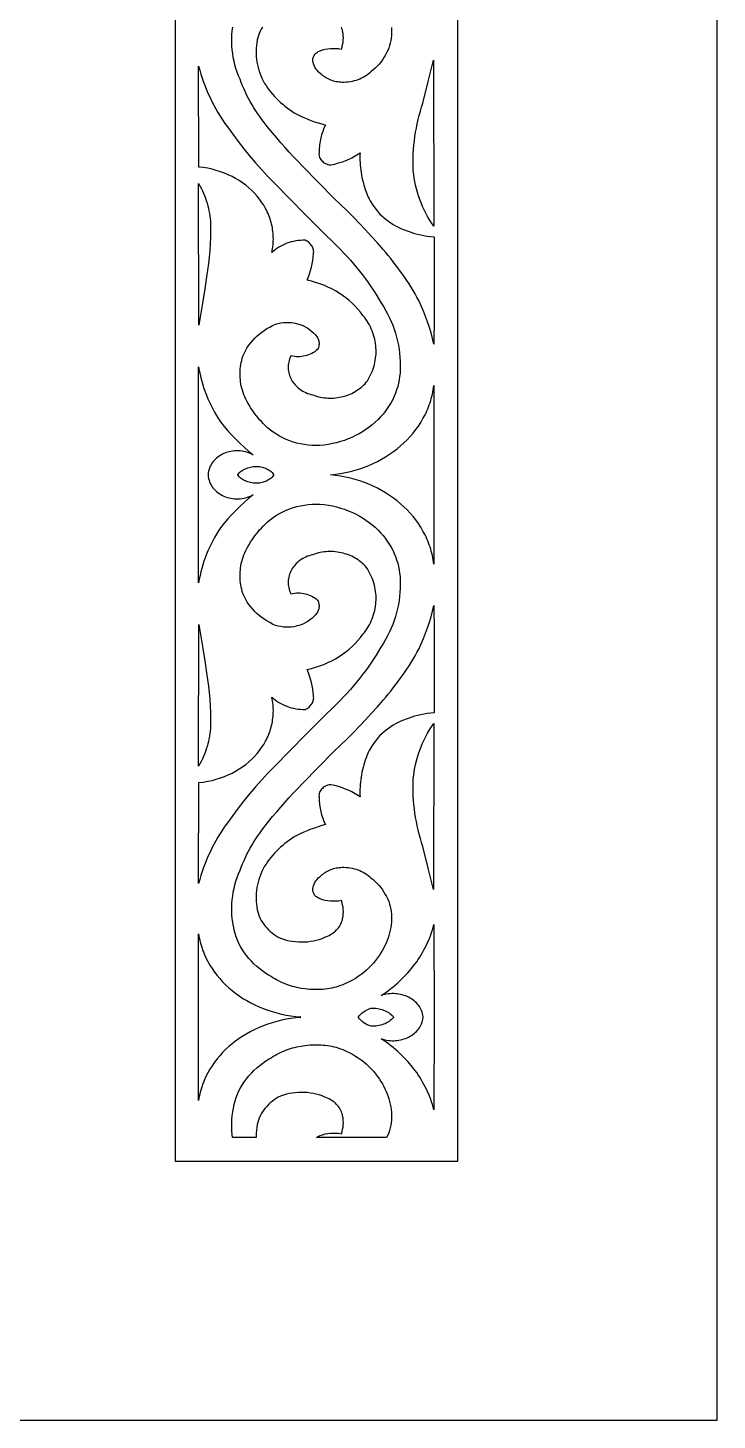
# Model space of a CAD drawing. Extents: x -200 to 200, y -245 to 245.
# Drawn here: x 53.8 to 200, y -245 to 50.5 of the extents above; entities that cross this region are included whole.
import ezdxf

# ---------------------------------------------------------------- set-up
doc = ezdxf.new("R2010")
doc.units = 0
doc.layers.add('LAYER_1', color=18, linetype='CONTINUOUS')
doc.layers.add('LAYER_2', color=174, linetype='CONTINUOUS')

msp = doc.modelspace()

# ---------------------------------------------------------------- linework, layer by layer
at = {"layer": 'LAYER_1'}
for points in [[(-200, -245), (200, -245), (200, 245), (-200, 245)], [(90.23, 41.52), (90.48, 40.67), (90.76, 39.83), (91.05, 38.99), (91.36, 38.16), (91.7, 37.34), (92.05, 36.52), (92.42, 35.71), (92.81, 34.9), (93.23, 34.1), (93.66, 33.31), (94.11, 32.53), (94.58, 31.76), (95.07, 30.99), (95.58, 30.24), (96.1, 29.49), (97.23, 27.92), (98.38, 26.37), (99.58, 24.85), (100.81, 23.34), (102.08, 21.86), (103.38, 20.41), (104.72, 18.97), (106.09, 17.56), (109.38, 14.2), (112.7, 10.85), (116.03, 7.51), (119.39, 4.19), (120.12, 3.46), (120.83, 2.72), (121.52, 1.96), (122.2, 1.2), (122.87, 0.43), (123.52, -0.35), (124.16, -1.14), (124.78, -1.94), (125.39, -2.75), (125.98, -3.56), (126.55, -4.39), (127.11, -5.22), (127.65, -6.06), (128.18, -6.91), (128.69, -7.77), (129.19, -8.63), (129.65, -9.41), (130.07, -10.2), (130.47, -11), (130.84, -11.81), (131.17, -12.62), (131.48, -13.45), (131.75, -14.28), (131.99, -15.12), (132.2, -15.97), (132.38, -16.82), (132.52, -17.68), (132.63, -18.54), (132.72, -19.41), (132.76, -20.28), (132.78, -21.15), (132.76, -22.02), (132.73, -22.75), (132.65, -23.47), (132.55, -24.19), (132.4, -24.91), (132.23, -25.61), (132.01, -26.31), (131.77, -27), (131.49, -27.68), (131.17, -28.34), (130.83, -29), (130.45, -29.64), (130.03, -30.27), (129.59, -30.89), (129.12, -31.49), (128.61, -32.07), (128.08, -32.63), (127.47, -33.21), (126.84, -33.75), (126.18, -34.27), (125.5, -34.76), (124.79, -35.21), (124.05, -35.64), (123.3, -36.04), (122.52, -36.41), (121.73, -36.74), (120.92, -37.04), (120.09, -37.31), (119.24, -37.54), (118.39, -37.74), (117.52, -37.91), (116.64, -38.04), (115.74, -38.13), (114.91, -38.15), (114.08, -38.12), (113.26, -38.06), (112.45, -37.95), (111.65, -37.81), (110.86, -37.62), (110.09, -37.4), (109.33, -37.15), (108.59, -36.85), (107.87, -36.52), (107.17, -36.16), (106.49, -35.76), (105.84, -35.33), (105.22, -34.86), (104.63, -34.36), (104.06, -33.83), (103.68, -33.45), (103.31, -33.06), (102.95, -32.66), (102.6, -32.25), (102.26, -31.84), (101.94, -31.42), (101.63, -30.99), (101.33, -30.55), (101.04, -30.11), (100.77, -29.67), (100.51, -29.21), (100.26, -28.75), (100.03, -28.29), (99.81, -27.82), (99.61, -27.35), (99.42, -26.87), (99.28, -26.42), (99.16, -25.97), (99.06, -25.52), (98.98, -25.07), (98.91, -24.62), (98.86, -24.16), (98.83, -23.71), (98.81, -23.25), (98.81, -22.79), (98.82, -22.34), (98.85, -21.88), (98.9, -21.42), (98.96, -20.97), (99.05, -20.52), (99.14, -20.07), (99.26, -19.62), (99.47, -19.03), (99.73, -18.46), (100.01, -17.9), (100.33, -17.36), (100.68, -16.83), (101.06, -16.32), (101.47, -15.83), (101.91, -15.36), (102.38, -14.91), (102.87, -14.48), (103.39, -14.07), (103.93, -13.69), (104.5, -13.33), (105.09, -12.99), (105.71, -12.68), (106.34, -12.4), (106.88, -12.24), (107.43, -12.13), (107.99, -12.05), (108.54, -12.01), (109.1, -12.01), (109.65, -12.04), (110.19, -12.11), (110.72, -12.21), (111.25, -12.35), (111.76, -12.53), (112.26, -12.74), (112.73, -12.98), (113.19, -13.25), (113.62, -13.56), (114.03, -13.9), (114.41, -14.27), (114.61, -14.44), (114.79, -14.62), (114.95, -14.82), (115.1, -15.02), (115.22, -15.23), (115.32, -15.45), (115.41, -15.67), (115.47, -15.9), (115.51, -16.13), (115.54, -16.37), (115.54, -16.6), (115.52, -16.84), (115.48, -17.07), (115.41, -17.31), (115.33, -17.54), (115.22, -17.76), (114.94, -18), (114.65, -18.22), (114.34, -18.42), (114.02, -18.6), (113.69, -18.76), (113.34, -18.9), (112.99, -19.02), (112.63, -19.12), (112.26, -19.2), (111.88, -19.25), (111.5, -19.29), (111.12, -19.3), (110.74, -19.29), (110.35, -19.25), (109.97, -19.2), (109.59, -19.12), (109.44, -19.44), (109.31, -19.76), (109.21, -20.08), (109.13, -20.41), (109.07, -20.73), (109.02, -21.06), (109.01, -21.39), (109.01, -21.71), (109.03, -22.03), (109.07, -22.35), (109.13, -22.66), (109.21, -22.98), (109.3, -23.28), (109.42, -23.59), (109.55, -23.88), (109.7, -24.17), (109.87, -24.45), (110.05, -24.73), (110.26, -24.99), (110.47, -25.25), (110.71, -25.5), (110.95, -25.74), (111.22, -25.96), (111.5, -26.18), (111.79, -26.38), (112.1, -26.57), (112.42, -26.75), (112.75, -26.91), (113.1, -27.06), (113.46, -27.19), (113.83, -27.31), (114.21, -27.41), (114.6, -27.54), (115, -27.67), (115.4, -27.77), (115.81, -27.86), (116.21, -27.93), (116.62, -27.99), (117.03, -28.03), (117.44, -28.06), (117.84, -28.07), (118.25, -28.07), (118.65, -28.05), (119.06, -28.01), (119.46, -27.97), (119.85, -27.9), (120.25, -27.82), (120.64, -27.73), (121.02, -27.63), (121.4, -27.5), (121.77, -27.37), (122.13, -27.22), (122.49, -27.06), (122.84, -26.88), (123.19, -26.7), (123.52, -26.49), (123.84, -26.28), (124.16, -26.05), (124.46, -25.81), (124.75, -25.56), (125.03, -25.29), (125.3, -25.01), (125.56, -24.72), (125.8, -24.42), (126.05, -24), (126.28, -23.58), (126.5, -23.16), (126.69, -22.73), (126.87, -22.29), (127.03, -21.85), (127.18, -21.41), (127.3, -20.97), (127.4, -20.52), (127.49, -20.07), (127.56, -19.62), (127.61, -19.17), (127.64, -18.72), (127.66, -18.26), (127.65, -17.81), (127.63, -17.36), (127.59, -16.91), (127.54, -16.46), (127.46, -16.01), (127.37, -15.56), (127.26, -15.12), (127.13, -14.68), (126.98, -14.24), (126.82, -13.81), (126.63, -13.38), (126.43, -12.95), (126.22, -12.53), (125.98, -12.12), (125.73, -11.71), (125.46, -11.31), (125.17, -10.91), (124.86, -10.53), (124.34, -9.84), (123.79, -9.18), (123.2, -8.54), (122.58, -7.93), (121.92, -7.35), (121.24, -6.8), (120.53, -6.27), (119.79, -5.78), (119.02, -5.32), (118.23, -4.89), (117.41, -4.49), (116.57, -4.12), (115.71, -3.79), (114.83, -3.5), (113.93, -3.24), (113.02, -3.02), (113.29, -2.35), (113.54, -1.67), (113.75, -0.98), (113.94, -0.29), (114.09, 0.4), (114.21, 1.11), (114.31, 1.81), (114.37, 2.52), (114.4, 2.75), (114.41, 2.97), (114.39, 3.19), (114.36, 3.41), (114.31, 3.62), (114.24, 3.83), (114.15, 4.03), (114.04, 4.23), (113.91, 4.42), (113.77, 4.6), (113.61, 4.77), (113.44, 4.93), (113.25, 5.07), (113.04, 5.21), (112.83, 5.33), (112.59, 5.44), (112.09, 5.43), (111.6, 5.4), (111.1, 5.35), (110.62, 5.28), (110.14, 5.19), (109.66, 5.07), (109.2, 4.94), (108.74, 4.78), (108.29, 4.6), (107.86, 4.4), (107.44, 4.19), (107.03, 3.95), (106.63, 3.7), (106.25, 3.42), (105.89, 3.13), (105.54, 2.82), (105.62, 3.23), (105.69, 3.64), (105.75, 4.05), (105.8, 4.46), (105.83, 4.87), (105.85, 5.27), (105.86, 5.68), (105.85, 6.08), (105.84, 6.48), (105.81, 6.88), (105.77, 7.27), (105.71, 7.67), (105.65, 8.06), (105.57, 8.45), (105.49, 8.83), (105.39, 9.22), (105.28, 9.6), (105.16, 9.97), (105.02, 10.35), (104.88, 10.71), (104.73, 11.08), (104.57, 11.44), (104.39, 11.8), (104.21, 12.15), (103.81, 12.85), (103.37, 13.52), (102.9, 14.17), (102.39, 14.81), (101.84, 15.42), (101.26, 16), (100.64, 16.56), (99.99, 17.09), (99.31, 17.6), (98.6, 18.08), (97.86, 18.52), (97.09, 18.94), (96.29, 19.32), (95.47, 19.67), (94.62, 19.98), (93.75, 20.26), (92.86, 20.5), (91.94, 20.7), (91, 20.85), (90.05, 20.97), (90, 42.37)], [(139.88, 8.44), (139.42, 9.11), (138.99, 9.8), (138.58, 10.49), (138.2, 11.2), (137.83, 11.91), (137.5, 12.63), (137.19, 13.36), (136.9, 14.1), (136.64, 14.84), (136.41, 15.59), (136.2, 16.35), (136.02, 17.11), (135.86, 17.87), (135.73, 18.64), (135.63, 19.42), (135.55, 20.2), (135.52, 21.11), (135.51, 22.01), (135.52, 22.92), (135.55, 23.83), (135.61, 24.74), (135.68, 25.64), (135.78, 26.55), (135.9, 27.45), (136.04, 28.35), (136.2, 29.24), (136.37, 30.14), (136.58, 31.03), (136.8, 31.92), (137.04, 32.8), (137.3, 33.68), (137.58, 34.56), (138.71, 39.11), (139.86, 43.65)], [(90.29, 16.97), (90.55, 16.46), (90.8, 15.95), (91.03, 15.43), (91.24, 14.91), (91.44, 14.38), (91.63, 13.85), (91.79, 13.31), (91.94, 12.77), (92.08, 12.23), (92.2, 11.68), (92.3, 11.13), (92.38, 10.58), (92.45, 10.03), (92.5, 9.47), (92.54, 8.91), (92.54, 7.5), (92.51, 6.09), (92.45, 4.69), (92.36, 3.28), (92.24, 1.87), (92.08, 0.47), (91.89, -0.93), (91.67, -2.33), (91.31, -4.9), (90.92, -7.47), (90.5, -10.04), (90.05, -12.6), (90.01, 17.48)], [(90.14, -22.21), (90.3, -22.98), (90.48, -23.74), (90.68, -24.5), (90.9, -25.25), (91.14, -26), (91.4, -26.74), (91.69, -27.48), (91.99, -28.21), (92.31, -28.93), (92.66, -29.65), (93.02, -30.36), (93.4, -31.07), (93.8, -31.76), (94.23, -32.45), (94.67, -33.13), (95.42, -34.08), (96.21, -35.01), (97.02, -35.91), (97.87, -36.8), (98.75, -37.66), (99.65, -38.5), (100.59, -39.32), (101.56, -40.11), (101.18, -39.92), (100.79, -39.75), (100.4, -39.6), (100.01, -39.48), (99.61, -39.39), (99.21, -39.32), (98.81, -39.27), (98.41, -39.25), (98.02, -39.25), (97.62, -39.27), (97.23, -39.32), (96.85, -39.38), (96.47, -39.47), (96.09, -39.57), (95.73, -39.7), (95.38, -39.84), (95.04, -40), (94.71, -40.18), (94.39, -40.38), (94.09, -40.59), (93.8, -40.83), (93.53, -41.07), (93.28, -41.34), (93.04, -41.61), (92.83, -41.9), (92.64, -42.21), (92.47, -42.53), (92.33, -42.86), (92.21, -43.21), (92.11, -43.56), (92.05, -43.93), (92.01, -44.31), (92.01, -44.36), (92.01, -44.4), (92.05, -44.78), (92.11, -45.15), (92.21, -45.5), (92.33, -45.85), (92.47, -46.18), (92.64, -46.5), (92.83, -46.81), (93.04, -47.1), (93.28, -47.38), (93.53, -47.64), (93.8, -47.89), (94.09, -48.12), (94.39, -48.33), (94.71, -48.53), (95.04, -48.71), (95.38, -48.87), (95.73, -49.02), (96.09, -49.14), (96.47, -49.25), (96.85, -49.33), (97.23, -49.39), (97.62, -49.44), (98.02, -49.46), (98.41, -49.46), (98.81, -49.44), (99.21, -49.39), (99.61, -49.32), (100.01, -49.23), (100.4, -49.11), (100.79, -48.97), (101.18, -48.8), (101.56, -48.6), (100.59, -49.39), (99.65, -50.21), (98.75, -51.05), (97.87, -51.91), (97.02, -52.8), (96.21, -53.7), (95.42, -54.63), (94.67, -55.58), (94.23, -56.26), (93.8, -56.95), (93.4, -57.64), (93.02, -58.35), (92.66, -59.06), (92.31, -59.78), (91.99, -60.5), (91.69, -61.23), (91.4, -61.97), (91.14, -62.71), (90.9, -63.46), (90.68, -64.21), (90.48, -64.97), (90.3, -65.74), (90.14, -66.5), (90, -67.27), (90, -44.4), (90, -44.4), (90, -44.36), (90, -44.31), (90, -44.31), (90, -21.44)], [(139.91, -44.36), (139.91, -63.29), (139.84, -62.83), (139.77, -62.37), (139.69, -61.91), (139.59, -61.45), (139.48, -61), (139.36, -60.55), (139.23, -60.1), (139.09, -59.66), (138.94, -59.22), (138.78, -58.79), (138.61, -58.36), (138.43, -57.93), (138.24, -57.51), (138.03, -57.1), (137.6, -56.28), (137.13, -55.48), (136.62, -54.7), (136.07, -53.94), (135.49, -53.2), (134.88, -52.49), (134.23, -51.79), (133.54, -51.13), (132.83, -50.49), (132.09, -49.87), (131.31, -49.28), (130.51, -48.72), (129.68, -48.19), (128.83, -47.69), (127.95, -47.21), (127.04, -46.77), (126.11, -46.37), (125.16, -45.99), (124.19, -45.65), (123.2, -45.34), (122.19, -45.07), (121.16, -44.83), (120.11, -44.64), (119.05, -44.48), (117.97, -44.36), (119.05, -44.23), (120.11, -44.07), (121.16, -43.88), (122.19, -43.64), (123.2, -43.37), (124.19, -43.06), (125.16, -42.72), (126.11, -42.35), (127.04, -41.94), (127.95, -41.5), (128.83, -41.02), (129.68, -40.52), (130.51, -39.99), (131.31, -39.43), (132.09, -38.84), (132.83, -38.23), (133.54, -37.58), (134.23, -36.92), (134.88, -36.23), (135.49, -35.51), (136.07, -34.77), (136.62, -34.01), (137.13, -33.23), (137.6, -32.43), (138.03, -31.62), (138.24, -31.2), (138.43, -30.78), (138.61, -30.35), (138.78, -29.92), (138.94, -29.49), (139.09, -29.05), (139.23, -28.61), (139.36, -28.16), (139.48, -27.72), (139.59, -27.26), (139.69, -26.81), (139.77, -26.35), (139.84, -25.88), (139.91, -25.42)], [(102.65, -42.58), (102.92, -42.6), (103.19, -42.64), (103.46, -42.7), (103.73, -42.77), (103.98, -42.85), (104.24, -42.95), (104.48, -43.06), (104.72, -43.19), (104.95, -43.34), (105.16, -43.5), (105.37, -43.68), (105.57, -43.87), (105.75, -44.08), (105.92, -44.31), (105.91, -44.32), (105.92, -44.34), (105.91, -44.36), (105.92, -44.37), (105.91, -44.39), (105.92, -44.41), (105.75, -44.63), (105.57, -44.84), (105.37, -45.03), (105.16, -45.21), (104.95, -45.37), (104.72, -45.52), (104.48, -45.65), (104.24, -45.76), (103.98, -45.86), (103.73, -45.94), (103.46, -46.01), (103.19, -46.07), (102.92, -46.11), (102.65, -46.14), (102.37, -46.15), (102.09, -46.15), (101.82, -46.13), (101.54, -46.1), (101.27, -46.06), (101, -46.01), (100.73, -45.94), (100.47, -45.86), (100.21, -45.77), (99.96, -45.66), (99.71, -45.55), (99.48, -45.42), (99.25, -45.28), (99.03, -45.12), (98.83, -44.96), (98.63, -44.79), (98.45, -44.6), (98.28, -44.41), (98.29, -44.39), (98.28, -44.37), (98.29, -44.36), (98.28, -44.34), (98.29, -44.32), (98.28, -44.31), (98.45, -44.11), (98.63, -43.92), (98.83, -43.75), (99.03, -43.59), (99.25, -43.44), (99.48, -43.3), (99.71, -43.17), (99.96, -43.05), (100.21, -42.94), (100.47, -42.85), (100.73, -42.77), (101, -42.7), (101.27, -42.65), (101.54, -42.61), (101.82, -42.58), (102.09, -42.56), (102.37, -42.56)], [(115.74, -50.58), (116.64, -50.67), (117.52, -50.8), (118.39, -50.97), (119.24, -51.17), (120.09, -51.4), (120.92, -51.67), (121.73, -51.97), (122.52, -52.31), (123.3, -52.67), (124.05, -53.07), (124.79, -53.5), (125.5, -53.95), (126.18, -54.44), (126.84, -54.96), (127.47, -55.5), (128.08, -56.08), (128.61, -56.64), (129.12, -57.22), (129.59, -57.82), (130.03, -58.44), (130.45, -59.07), (130.83, -59.71), (131.17, -60.37), (131.49, -61.04), (131.77, -61.71), (132.01, -62.4), (132.23, -63.1), (132.4, -63.81), (132.55, -64.52), (132.65, -65.24), (132.73, -65.96), (132.76, -66.69), (132.78, -67.56), (132.76, -68.43), (132.72, -69.3), (132.63, -70.17), (132.52, -71.03), (132.38, -71.89), (132.2, -72.74), (131.99, -73.59), (131.75, -74.43), (131.48, -75.26), (131.17, -76.09), (130.84, -76.91), (130.47, -77.71), (130.07, -78.51), (129.65, -79.3), (129.19, -80.08), (128.69, -80.94), (128.18, -81.8), (127.65, -82.65), (127.11, -83.49), (126.55, -84.32), (125.98, -85.15), (125.39, -85.96), (124.78, -86.77), (124.16, -87.57), (123.52, -88.36), (122.87, -89.14), (122.2, -89.91), (121.52, -90.68), (120.83, -91.43), (120.12, -92.17), (119.39, -92.91), (116.03, -96.22), (112.7, -99.56), (109.38, -102.91), (106.09, -106.27), (104.72, -107.68), (103.38, -109.12), (102.08, -110.58), (100.81, -112.06), (99.58, -113.56), (98.38, -115.08), (97.23, -116.63), (96.1, -118.2), (95.58, -118.95), (95.07, -119.7), (94.58, -120.47), (94.11, -121.24), (93.66, -122.03), (93.23, -122.82), (92.81, -123.61), (92.42, -124.42), (92.05, -125.23), (91.7, -126.05), (91.36, -126.87), (91.05, -127.7), (90.76, -128.54), (90.48, -129.38), (90.23, -130.23), (90, -131.08), (90.05, -109.68), (91, -109.57), (91.94, -109.41), (92.86, -109.21), (93.75, -108.97), (94.62, -108.69), (95.47, -108.38), (96.29, -108.03), (97.09, -107.65), (97.86, -107.24), (98.6, -106.79), (99.31, -106.31), (99.99, -105.81), (100.64, -105.27), (101.26, -104.71), (101.84, -104.13), (102.39, -103.52), (102.9, -102.88), (103.37, -102.23), (103.81, -101.56), (104.21, -100.86), (104.39, -100.51), (104.57, -100.15), (104.73, -99.79), (104.88, -99.43), (105.02, -99.06), (105.16, -98.68), (105.28, -98.31), (105.39, -97.93), (105.49, -97.55), (105.57, -97.16), (105.65, -96.77), (105.71, -96.38), (105.77, -95.99), (105.81, -95.59), (105.84, -95.19), (105.85, -94.79), (105.86, -94.39), (105.85, -93.98), (105.83, -93.58), (105.8, -93.17), (105.75, -92.76), (105.69, -92.35), (105.62, -91.94), (105.54, -91.53), (105.89, -91.84), (106.25, -92.13), (106.63, -92.41), (107.03, -92.66), (107.44, -92.9), (107.86, -93.12), (108.29, -93.31), (108.74, -93.49), (109.2, -93.65), (109.66, -93.78), (110.14, -93.9), (110.62, -93.99), (111.1, -94.07), (111.6, -94.12), (112.09, -94.14), (112.59, -94.15), (112.83, -94.04), (113.04, -93.92), (113.25, -93.78), (113.44, -93.64), (113.61, -93.48), (113.77, -93.31), (113.91, -93.13), (114.04, -92.94), (114.15, -92.75), (114.24, -92.54), (114.31, -92.33), (114.36, -92.12), (114.39, -91.9), (114.41, -91.68), (114.4, -91.46), (114.37, -91.23), (114.31, -90.52), (114.21, -89.82), (114.09, -89.12), (113.94, -88.42), (113.75, -87.73), (113.54, -87.04), (113.29, -86.36), (113.02, -85.69), (113.93, -85.47), (114.83, -85.21), (115.71, -84.92), (116.57, -84.59), (117.41, -84.22), (118.23, -83.82), (119.02, -83.39), (119.79, -82.93), (120.53, -82.44), (121.24, -81.91), (121.92, -81.36), (122.58, -80.78), (123.2, -80.17), (123.79, -79.53), (124.34, -78.87), (124.86, -78.18), (125.17, -77.8), (125.46, -77.4), (125.73, -77), (125.98, -76.59), (126.22, -76.18), (126.43, -75.76), (126.63, -75.33), (126.82, -74.9), (126.98, -74.47), (127.13, -74.03), (127.26, -73.59), (127.37, -73.15), (127.46, -72.7), (127.54, -72.25), (127.59, -71.8), (127.63, -71.35), (127.65, -70.9), (127.66, -70.45), (127.64, -70), (127.61, -69.54), (127.56, -69.09), (127.49, -68.64), (127.4, -68.19), (127.3, -67.74), (127.18, -67.3), (127.03, -66.86), (126.87, -66.42), (126.69, -65.99), (126.5, -65.55), (126.28, -65.13), (126.05, -64.71), (125.8, -64.29), (125.56, -63.99), (125.3, -63.7), (125.03, -63.42), (124.75, -63.15), (124.46, -62.9), (124.16, -62.66), (123.84, -62.43), (123.52, -62.22), (123.19, -62.02), (122.84, -61.83), (122.49, -61.65), (122.13, -61.49), (121.77, -61.34), (121.4, -61.21), (121.02, -61.09), (120.64, -60.98), (120.25, -60.89), (119.85, -60.81), (119.46, -60.75), (119.06, -60.7), (118.65, -60.66), (118.25, -60.64), (117.84, -60.64), (117.44, -60.65), (117.03, -60.68), (116.62, -60.72), (116.21, -60.78), (115.81, -60.85), (115.4, -60.94), (115, -61.05), (114.6, -61.17), (114.21, -61.31), (113.83, -61.41), (113.46, -61.52), (113.1, -61.65), (112.75, -61.8), (112.42, -61.96), (112.1, -62.14), (111.79, -62.33), (111.5, -62.53), (111.22, -62.75), (110.95, -62.97), (110.71, -63.21), (110.47, -63.46), (110.26, -63.72), (110.05, -63.98), (109.87, -64.26), (109.7, -64.54), (109.55, -64.83), (109.42, -65.13), (109.3, -65.43), (109.21, -65.74), (109.13, -66.05), (109.07, -66.36), (109.03, -66.68), (109.01, -67), (109.01, -67.33), (109.02, -67.65), (109.07, -67.98), (109.13, -68.3), (109.21, -68.63), (109.31, -68.95), (109.44, -69.27), (109.59, -69.59), (109.97, -69.51), (110.35, -69.46), (110.74, -69.42), (111.12, -69.41), (111.5, -69.42), (111.88, -69.46), (112.26, -69.51), (112.63, -69.59), (112.99, -69.69), (113.34, -69.81), (113.69, -69.95), (114.02, -70.11), (114.34, -70.29), (114.65, -70.49), (114.94, -70.71), (115.22, -70.95), (115.33, -71.17), (115.41, -71.4), (115.48, -71.64), (115.52, -71.87), (115.54, -72.11), (115.54, -72.34), (115.51, -72.58), (115.47, -72.81), (115.41, -73.04), (115.32, -73.26), (115.22, -73.48), (115.1, -73.69), (114.95, -73.89), (114.79, -74.09), (114.61, -74.27), (114.41, -74.45), (114.03, -74.82), (113.62, -75.15), (113.19, -75.46), (112.73, -75.73), (112.26, -75.98), (111.76, -76.18), (111.25, -76.36), (110.72, -76.5), (110.19, -76.6), (109.65, -76.67), (109.1, -76.71), (108.54, -76.7), (107.99, -76.66), (107.43, -76.58), (106.88, -76.47), (106.34, -76.31), (105.71, -76.03), (105.09, -75.72), (104.5, -75.38), (103.93, -75.02), (103.39, -74.64), (102.87, -74.23), (102.38, -73.8), (101.91, -73.35), (101.47, -72.88), (101.06, -72.39), (100.68, -71.88), (100.33, -71.35), (100.01, -70.81), (99.73, -70.25), (99.47, -69.68), (99.26, -69.09), (99.14, -68.65), (99.05, -68.19), (98.96, -67.74), (98.9, -67.29), (98.85, -66.83), (98.82, -66.37), (98.81, -65.92), (98.81, -65.46), (98.83, -65.01), (98.86, -64.55), (98.91, -64.09), (98.98, -63.64), (99.06, -63.19), (99.16, -62.74), (99.28, -62.29), (99.42, -61.85), (99.61, -61.37), (99.81, -60.89), (100.03, -60.42), (100.26, -59.96), (100.51, -59.5), (100.77, -59.05), (101.04, -58.6), (101.33, -58.16), (101.63, -57.72), (101.94, -57.29), (102.26, -56.87), (102.6, -56.46), (102.95, -56.05), (103.31, -55.65), (103.68, -55.26), (104.06, -54.88), (104.63, -54.35), (105.22, -53.85), (105.84, -53.38), (106.49, -52.95), (107.17, -52.55), (107.87, -52.19), (108.59, -51.86), (109.33, -51.57), (110.09, -51.31), (110.86, -51.09), (111.65, -50.91), (112.45, -50.76), (113.26, -50.66), (114.08, -50.59), (114.91, -50.57)], [(139.97, -77.81), (140, -83.51), (139.99, -89.2), (139.96, -94.89), (139.23, -94.95), (138.52, -95.03), (137.81, -95.14), (137.13, -95.27), (136.46, -95.42), (135.82, -95.6), (135.21, -95.79), (134.64, -96.01), (134.04, -96.21), (133.45, -96.43), (132.88, -96.67), (132.32, -96.94), (131.78, -97.22), (131.26, -97.52), (130.75, -97.84), (130.26, -98.18), (129.78, -98.54), (129.33, -98.91), (128.9, -99.31), (128.48, -99.71), (128.09, -100.14), (127.72, -100.57), (127.37, -101.02), (127.04, -101.49), (126.81, -101.83), (126.59, -102.18), (126.38, -102.54), (126.18, -102.9), (126, -103.27), (125.83, -103.65), (125.67, -104.03), (125.53, -104.41), (125.35, -104.92), (125.19, -105.42), (125.03, -105.94), (124.89, -106.45), (124.77, -106.96), (124.65, -107.48), (124.55, -108), (124.47, -108.52), (124.39, -109.05), (124.33, -109.57), (124.28, -110.09), (124.25, -110.62), (124.23, -111.15), (124.22, -111.67), (124.22, -112.2), (124.24, -112.73), (123.9, -112.49), (123.55, -112.27), (123.2, -112.05), (122.84, -111.84), (122.47, -111.64), (122.09, -111.45), (121.71, -111.27), (121.32, -111.11), (120.53, -110.8), (119.71, -110.54), (118.88, -110.32), (118.03, -110.14), (117.73, -110.18), (117.44, -110.24), (117.17, -110.33), (116.91, -110.45), (116.67, -110.58), (116.45, -110.73), (116.25, -110.9), (116.07, -111.09), (115.92, -111.29), (115.78, -111.51), (115.68, -111.74), (115.6, -111.97), (115.55, -112.22), (115.53, -112.47), (115.55, -112.72), (115.59, -112.98), (115.6, -113.34), (115.61, -113.71), (115.63, -114.07), (115.66, -114.42), (115.71, -114.78), (115.76, -115.14), (115.83, -115.5), (115.91, -115.85), (115.99, -116.2), (116.09, -116.55), (116.32, -117.24), (116.59, -117.93), (116.9, -118.6), (116.11, -118.82), (115.33, -119.06), (114.56, -119.32), (113.79, -119.59), (113.03, -119.89), (112.29, -120.2), (111.55, -120.53), (110.83, -120.88), (110.3, -121.2), (109.78, -121.54), (109.28, -121.89), (108.79, -122.25), (108.31, -122.62), (107.85, -123.01), (107.4, -123.41), (106.96, -123.82), (106.54, -124.23), (106.13, -124.66), (105.73, -125.1), (105.35, -125.55), (104.99, -126.01), (104.64, -126.48), (104.3, -126.96), (103.98, -127.44), (103.69, -127.98), (103.43, -128.53), (103.18, -129.09), (102.97, -129.65), (102.78, -130.22), (102.62, -130.79), (102.48, -131.37), (102.37, -131.95), (102.28, -132.53), (102.22, -133.12), (102.19, -133.71), (102.18, -134.3), (102.2, -134.89), (102.25, -135.48), (102.32, -136.07), (102.42, -136.66), (102.54, -137.13), (102.68, -137.6), (102.86, -138.05), (103.06, -138.5), (103.29, -138.93), (103.54, -139.36), (103.82, -139.76), (104.13, -140.16), (104.46, -140.54), (104.81, -140.9), (105.19, -141.25), (105.59, -141.58), (106.01, -141.9), (106.45, -142.19), (106.91, -142.47), (107.39, -142.72), (108, -142.93), (108.62, -143.1), (109.24, -143.25), (109.88, -143.36), (110.52, -143.44), (111.16, -143.49), (111.8, -143.51), (112.44, -143.49), (113.08, -143.45), (113.71, -143.37), (114.35, -143.26), (114.97, -143.12), (115.59, -142.95), (116.19, -142.75), (116.79, -142.52), (117.37, -142.26), (117.68, -142.11), (117.98, -141.95), (118.27, -141.78), (118.54, -141.59), (118.8, -141.39), (119.04, -141.18), (119.27, -140.96), (119.48, -140.72), (119.68, -140.48), (119.86, -140.22), (120.02, -139.96), (120.17, -139.69), (120.29, -139.41), (120.4, -139.12), (120.49, -138.82), (120.55, -138.52), (120.64, -138.05), (120.69, -137.57), (120.71, -137.09), (120.69, -136.61), (120.64, -136.14), (120.55, -135.66), (120.43, -135.2), (120.28, -134.73), (119.71, -134.82), (119.13, -134.87), (118.56, -134.88), (117.99, -134.85), (117.42, -134.78), (116.86, -134.67), (116.31, -134.53), (115.77, -134.34), (115.57, -134.27), (115.38, -134.17), (115.21, -134.07), (115.04, -133.95), (114.89, -133.82), (114.76, -133.68), (114.63, -133.54), (114.53, -133.38), (114.44, -133.22), (114.36, -133.05), (114.3, -132.88), (114.26, -132.7), (114.24, -132.52), (114.23, -132.33), (114.25, -132.14), (114.28, -131.96), (114.38, -131.58), (114.51, -131.22), (114.68, -130.88), (114.89, -130.54), (115.12, -130.22), (115.39, -129.92), (115.69, -129.65), (116.01, -129.39), (116.24, -129.19), (116.47, -129.01), (116.71, -128.84), (116.95, -128.67), (117.21, -128.52), (117.48, -128.38), (117.75, -128.25), (118.03, -128.14), (118.32, -128.03), (118.61, -127.94), (118.9, -127.86), (119.21, -127.79), (119.51, -127.74), (119.82, -127.7), (120.14, -127.67), (120.45, -127.66), (120.88, -127.66), (121.31, -127.67), (121.74, -127.71), (122.16, -127.77), (122.58, -127.85), (122.99, -127.95), (123.39, -128.06), (123.79, -128.2), (124.17, -128.35), (124.55, -128.52), (124.91, -128.71), (125.27, -128.91), (125.61, -129.13), (125.94, -129.37), (126.25, -129.63), (126.55, -129.9), (127.02, -130.28), (127.47, -130.68), (127.89, -131.09), (128.28, -131.53), (128.65, -131.97), (129, -132.43), (129.32, -132.91), (129.61, -133.4), (129.87, -133.89), (130.11, -134.4), (130.32, -134.92), (130.5, -135.45), (130.65, -135.98), (130.77, -136.53), (130.86, -137.07), (130.92, -137.63), (130.93, -138.2), (130.92, -138.77), (130.89, -139.33), (130.83, -139.9), (130.75, -140.46), (130.64, -141.01), (130.52, -141.57), (130.37, -142.12), (130.19, -142.66), (129.99, -143.2), (129.78, -143.73), (129.53, -144.26), (129.27, -144.77), (128.98, -145.28), (128.67, -145.79), (128.34, -146.28), (127.95, -146.86), (127.53, -147.43), (127.09, -147.97), (126.61, -148.5), (126.11, -149.01), (125.59, -149.49), (125.04, -149.96), (124.47, -150.4), (123.87, -150.83), (123.26, -151.23), (122.62, -151.6), (121.97, -151.95), (121.29, -152.28), (120.6, -152.58), (119.89, -152.85), (119.16, -153.1), (118.7, -153.2), (118.24, -153.3), (117.77, -153.38), (117.31, -153.45), (116.84, -153.51), (116.37, -153.56), (115.9, -153.59), (115.44, -153.61), (114.97, -153.62), (114.5, -153.62), (113.57, -153.57), (112.64, -153.48), (111.73, -153.35), (110.82, -153.16), (110.37, -153.05), (109.93, -152.93), (109.49, -152.8), (109.05, -152.66), (108.62, -152.5), (108.2, -152.34), (107.78, -152.16), (107.36, -151.97), (106.95, -151.77), (106.55, -151.56), (106.15, -151.34), (105.76, -151.11), (105.38, -150.86), (105, -150.61), (104.29, -150.17), (103.61, -149.71), (102.96, -149.22), (102.34, -148.7), (101.75, -148.16), (101.19, -147.6), (100.66, -147.02), (100.17, -146.41), (99.71, -145.79), (99.29, -145.14), (98.91, -144.48), (98.56, -143.81), (98.25, -143.11), (97.97, -142.41), (97.74, -141.69), (97.55, -140.95), (97.38, -140.16), (97.25, -139.36), (97.15, -138.56), (97.08, -137.76), (97.05, -136.95), (97.04, -136.15), (97.07, -135.35), (97.14, -134.55), (97.23, -133.75), (97.36, -132.96), (97.52, -132.17), (97.71, -131.38), (97.93, -130.6), (98.19, -129.83), (98.47, -129.06), (98.79, -128.3), (99.06, -127.61), (99.33, -126.92), (99.63, -126.24), (99.94, -125.56), (100.26, -124.89), (100.61, -124.23), (100.96, -123.57), (101.33, -122.92), (101.72, -122.27), (102.12, -121.63), (102.54, -121), (102.97, -120.38), (103.42, -119.76), (103.88, -119.15), (104.36, -118.55), (104.85, -117.96), (105.71, -116.91), (106.57, -115.88), (107.45, -114.86), (108.34, -113.84), (109.24, -112.83), (110.16, -111.83), (111.09, -110.84), (112.03, -109.85), (118.75, -102.99), (120.13, -101.7), (121.49, -100.39), (122.83, -99.06), (124.14, -97.71), (125.43, -96.35), (126.69, -94.97), (127.93, -93.57), (129.14, -92.15), (129.69, -91.52), (130.23, -90.88), (130.76, -90.24), (131.28, -89.59), (131.79, -88.93), (132.29, -88.27), (132.78, -87.61), (133.26, -86.93), (133.73, -86.26), (134.19, -85.57), (134.64, -84.88), (135.08, -84.19), (135.5, -83.49), (135.92, -82.79), (136.32, -82.08), (136.72, -81.36), (137.23, -80.24), (137.71, -79.1), (138.15, -77.96), (138.57, -76.81), (138.95, -75.65), (139.3, -74.48), (139.62, -73.3), (139.91, -72.12)], [(90.5, -78.67), (90.92, -81.24), (91.31, -83.81), (91.67, -86.38), (91.89, -87.78), (92.08, -89.18), (92.24, -90.58), (92.36, -91.99), (92.45, -93.4), (92.51, -94.81), (92.54, -96.22), (92.54, -97.63), (92.5, -98.18), (92.45, -98.74), (92.38, -99.29), (92.3, -99.84), (92.2, -100.39), (92.08, -100.94), (91.94, -101.48), (91.79, -102.02), (91.63, -102.56), (91.44, -103.09), (91.24, -103.62), (91.03, -104.14), (90.8, -104.66), (90.55, -105.18), (90.29, -105.68), (90.01, -106.19), (90.05, -76.11)], [(139.86, -132.37), (138.71, -127.82), (137.58, -123.27), (137.3, -122.39), (137.04, -121.51), (136.8, -120.63), (136.58, -119.74), (136.37, -118.85), (136.2, -117.96), (136.04, -117.06), (135.9, -116.16), (135.78, -115.26), (135.68, -114.35), (135.61, -113.45), (135.55, -112.54), (135.52, -111.63), (135.51, -110.73), (135.52, -109.82), (135.55, -108.91), (135.63, -108.13), (135.73, -107.35), (135.86, -106.58), (136.02, -105.82), (136.2, -105.06), (136.41, -104.3), (136.64, -103.55), (136.9, -102.81), (137.19, -102.07), (137.5, -101.34), (137.83, -100.62), (138.2, -99.91), (138.58, -99.21), (138.99, -98.51), (139.42, -97.83), (139.88, -97.15)], [(90.07, -142.22), (90.15, -142.66), (90.24, -143.1), (90.34, -143.53), (90.46, -143.95), (90.58, -144.38), (90.72, -144.8), (90.86, -145.22), (91.02, -145.63), (91.18, -146.04), (91.54, -146.84), (91.94, -147.63), (92.38, -148.4), (92.85, -149.15), (93.36, -149.89), (93.91, -150.6), (94.49, -151.29), (95.1, -151.96), (95.74, -152.6), (96.42, -153.23), (97.12, -153.83), (97.86, -154.4), (98.62, -154.95), (99.41, -155.47), (100.23, -155.96), (101.07, -156.42), (101.93, -156.86), (102.82, -157.26), (103.73, -157.64), (104.66, -157.98), (105.61, -158.29), (106.58, -158.56), (107.57, -158.81), (108.57, -159.01), (109.59, -159.18), (110.63, -159.32), (111.68, -159.42), (111.66, -159.42), (111.68, -159.42), (111.35, -159.46), (111.37, -159.46), (111.35, -159.46), (111.37, -159.47), (111.35, -159.47), (111.37, -159.47), (111.35, -159.48), (111.68, -159.51), (111.66, -159.52), (111.68, -159.52), (110.63, -159.62), (109.59, -159.75), (108.57, -159.92), (107.57, -160.13), (106.58, -160.37), (105.61, -160.65), (104.66, -160.96), (103.73, -161.3), (102.82, -161.67), (101.93, -162.08), (101.07, -162.51), (100.23, -162.98), (99.41, -163.47), (98.62, -163.99), (97.86, -164.54), (97.12, -165.11), (96.42, -165.71), (95.74, -166.33), (95.1, -166.98), (94.49, -167.65), (93.91, -168.34), (93.36, -169.05), (92.85, -169.78), (92.38, -170.53), (91.94, -171.3), (91.54, -172.09), (91.18, -172.9), (91.02, -173.31), (90.86, -173.72), (90.72, -174.14), (90.58, -174.56), (90.46, -174.98), (90.34, -175.41), (90.24, -175.84), (90.15, -176.27), (90.07, -176.71), (90, -177.15), (90, -159.52), (90, -159.47), (90, -159.42), (90, -141.78)], [(139.97, -159.42), (139.97, -159.42), (139.97, -159.42), (139.97, -159.47), (139.97, -159.51), (139.97, -159.52), (139.97, -159.52), (139.9, -179.12), (139.75, -178.57), (139.59, -178.01), (139.42, -177.46), (139.23, -176.92), (139.03, -176.37), (138.81, -175.84), (138.58, -175.3), (138.34, -174.78), (138.08, -174.25), (137.81, -173.74), (137.52, -173.23), (137.23, -172.72), (136.92, -172.22), (136.59, -171.73), (136.26, -171.24), (135.91, -170.76), (135.55, -170.28), (135.18, -169.81), (134.79, -169.35), (134.39, -168.9), (133.98, -168.45), (133.56, -168.01), (133.13, -167.58), (132.69, -167.15), (132.23, -166.73), (131.76, -166.33), (131.29, -165.93), (130.8, -165.53), (130.3, -165.15), (129.79, -164.78), (129.26, -164.41), (128.73, -164.05), (129.11, -164.17), (129.49, -164.27), (129.87, -164.35), (130.25, -164.41), (130.64, -164.45), (131.01, -164.47), (131.39, -164.47), (131.77, -164.45), (132.14, -164.42), (132.5, -164.36), (132.86, -164.29), (133.21, -164.2), (133.56, -164.1), (133.9, -163.98), (134.22, -163.84), (134.54, -163.69), (134.85, -163.53), (135.15, -163.35), (135.43, -163.15), (135.7, -162.95), (135.96, -162.73), (136.21, -162.49), (136.43, -162.25), (136.64, -161.99), (136.84, -161.73), (137.02, -161.45), (137.17, -161.16), (137.31, -160.86), (137.43, -160.55), (137.52, -160.24), (137.6, -159.91), (137.65, -159.58), (137.64, -159.52), (137.64, -159.52), (137.64, -159.51), (137.65, -159.47), (137.64, -159.42), (137.64, -159.42), (137.64, -159.42), (137.65, -159.36), (137.6, -159.02), (137.52, -158.7), (137.43, -158.38), (137.31, -158.07), (137.17, -157.78), (137.02, -157.49), (136.84, -157.21), (136.64, -156.94), (136.43, -156.69), (136.21, -156.44), (135.96, -156.21), (135.7, -155.99), (135.43, -155.78), (135.15, -155.59), (134.85, -155.41), (134.54, -155.24), (134.22, -155.09), (133.9, -154.96), (133.56, -154.84), (133.21, -154.73), (132.86, -154.65), (132.5, -154.57), (132.14, -154.52), (131.77, -154.48), (131.39, -154.47), (131.01, -154.47), (130.64, -154.49), (130.25, -154.53), (129.87, -154.58), (129.49, -154.66), (129.11, -154.76), (128.73, -154.88), (129.26, -154.53), (129.79, -154.16), (130.3, -153.79), (130.8, -153.4), (131.29, -153.01), (131.76, -152.61), (132.23, -152.2), (132.69, -151.78), (133.13, -151.36), (133.56, -150.93), (133.98, -150.49), (134.39, -150.04), (134.79, -149.59), (135.18, -149.12), (135.55, -148.66), (135.91, -148.18), (136.26, -147.7), (136.59, -147.21), (136.92, -146.72), (137.23, -146.22), (137.52, -145.71), (137.81, -145.2), (138.08, -144.68), (138.34, -144.16), (138.58, -143.63), (138.81, -143.1), (139.03, -142.56), (139.23, -142.02), (139.42, -141.47), (139.59, -140.92), (139.75, -140.37), (139.9, -139.81)], [(127.26, -157.56), (127.6, -157.58), (127.95, -157.62), (128.28, -157.68), (128.61, -157.76), (128.94, -157.85), (129.25, -157.96), (129.56, -158.09), (129.86, -158.23), (130.14, -158.39), (130.41, -158.57), (130.67, -158.76), (130.92, -158.96), (131.15, -159.18), (131.37, -159.42), (131.37, -159.42), (131.37, -159.42), (131.34, -159.47), (131.37, -159.51), (131.37, -159.52), (131.37, -159.52), (131.15, -159.75), (130.92, -159.97), (130.67, -160.18), (130.41, -160.37), (130.14, -160.54), (129.86, -160.7), (129.56, -160.85), (129.25, -160.98), (128.94, -161.09), (128.61, -161.18), (128.28, -161.26), (127.95, -161.31), (127.6, -161.35), (127.26, -161.38), (126.91, -161.38), (126.56, -161.36), (126.15, -161.22), (125.76, -161.06), (125.39, -160.86), (125.04, -160.64), (124.72, -160.39), (124.42, -160.12), (124.15, -159.83), (123.92, -159.52), (123.92, -159.52), (123.92, -159.51), (123.94, -159.47), (123.92, -159.42), (123.92, -159.42), (123.92, -159.42), (124.15, -159.1), (124.42, -158.81), (124.72, -158.54), (125.04, -158.3), (125.39, -158.07), (125.76, -157.88), (126.15, -157.71), (126.56, -157.57), (126.91, -157.56)], [(115.44, -165.33), (115.9, -165.35), (116.37, -165.38), (116.84, -165.43), (117.31, -165.48), (117.77, -165.55), (118.24, -165.64), (118.7, -165.73), (119.16, -165.84), (119.89, -166.09), (120.6, -166.36), (121.29, -166.66), (121.97, -166.98), (122.62, -167.34), (123.26, -167.71), (123.87, -168.11), (124.47, -168.53), (125.04, -168.98), (125.59, -169.44), (126.11, -169.93), (126.61, -170.44), (127.09, -170.96), (127.53, -171.51), (127.95, -172.07), (128.34, -172.66), (128.67, -173.15), (128.98, -173.65), (129.27, -174.16), (129.53, -174.68), (129.78, -175.21), (129.99, -175.74), (130.19, -176.28), (130.37, -176.82), (130.52, -177.37), (130.64, -177.92), (130.75, -178.48), (130.83, -179.04), (130.89, -179.6), (130.92, -180.17), (130.93, -180.74), (130.92, -181.31), (130.86, -181.86), (130.77, -182.41), (130.65, -182.95), (130.5, -183.49), (130.32, -184.02), (130.11, -184.53), (129.89, -185), (115.03, -185), (115.04, -184.99), (115.21, -184.87), (115.38, -184.76), (115.57, -184.67), (115.77, -184.59), (116.31, -184.41), (116.86, -184.26), (117.42, -184.16), (117.99, -184.09), (118.56, -184.06), (119.13, -184.07), (119.71, -184.12), (120.28, -184.2), (120.43, -183.74), (120.55, -183.27), (120.64, -182.8), (120.69, -182.32), (120.71, -181.84), (120.69, -181.37), (120.64, -180.89), (120.55, -180.41), (120.49, -180.11), (120.4, -179.82), (120.29, -179.53), (120.17, -179.25), (120.02, -178.98), (119.86, -178.71), (119.68, -178.46), (119.48, -178.21), (119.27, -177.98), (119.04, -177.75), (118.8, -177.54), (118.54, -177.34), (118.27, -177.16), (117.98, -176.98), (117.68, -176.82), (117.37, -176.68), (116.79, -176.42), (116.19, -176.18), (115.59, -175.98), (114.97, -175.81), (114.35, -175.67), (113.71, -175.57), (113.08, -175.49), (112.44, -175.44), (111.8, -175.43), (111.16, -175.45), (110.52, -175.5), (109.88, -175.58), (109.24, -175.69), (108.62, -175.83), (108, -176.01), (107.39, -176.22), (106.91, -176.47), (106.45, -176.74), (106.01, -177.04), (105.59, -177.35), (105.19, -177.68), (104.81, -178.03), (104.46, -178.4), (104.13, -178.78), (103.82, -179.17), (103.54, -179.58), (103.29, -180), (103.06, -180.44), (102.86, -180.88), (102.68, -181.34), (102.54, -181.8), (102.42, -182.28), (102.32, -182.87), (102.25, -183.46), (102.2, -184.05), (102.18, -184.64), (102.18, -185), (97.21, -185), (97.14, -184.38), (97.07, -183.58), (97.04, -182.78), (97.05, -181.98), (97.08, -181.18), (97.15, -180.38), (97.25, -179.58), (97.38, -178.78), (97.55, -177.98), (97.74, -177.25), (97.97, -176.53), (98.25, -175.82), (98.56, -175.13), (98.91, -174.45), (99.29, -173.79), (99.71, -173.15), (100.17, -172.52), (100.66, -171.92), (101.19, -171.33), (101.75, -170.77), (102.34, -170.23), (102.96, -169.72), (103.61, -169.23), (104.29, -168.76), (105, -168.33), (105.38, -168.07), (105.76, -167.83), (106.15, -167.6), (106.55, -167.37), (106.95, -167.16), (107.36, -166.96), (107.78, -166.78), (108.2, -166.6), (108.62, -166.43), (109.05, -166.28), (109.49, -166.13), (109.93, -166), (110.37, -165.88), (110.82, -165.77), (111.73, -165.59), (112.64, -165.45), (113.57, -165.36), (114.5, -165.32), (114.97, -165.32)]]:
    msp.add_lwpolyline(points, close=True, dxfattribs=at)
for points in [[(103.54, 50.64), (103.29, 50.22), (103.06, 49.79), (102.86, 49.34), (102.68, 48.89), (102.54, 48.42), (102.42, 47.95), (102.32, 47.36), (102.25, 46.77), (102.2, 46.18), (102.18, 45.59), (102.19, 45), (102.22, 44.41), (102.28, 43.82), (102.37, 43.23), (102.48, 42.65), (102.62, 42.08), (102.78, 41.5), (102.97, 40.94), (103.18, 40.38), (103.43, 39.82), (103.69, 39.27), (103.98, 38.73), (104.3, 38.25), (104.64, 37.77), (104.99, 37.3), (105.35, 36.84), (105.73, 36.39), (106.13, 35.95), (106.54, 35.52), (106.96, 35.1), (107.4, 34.7), (107.85, 34.3), (108.31, 33.91), (108.79, 33.54), (109.28, 33.18), (109.78, 32.83), (110.3, 32.49), (110.83, 32.16), (111.55, 31.82), (112.29, 31.49), (113.03, 31.17), (113.79, 30.88), (114.56, 30.6), (115.33, 30.35), (116.11, 30.11), (116.9, 29.89), (116.59, 29.22), (116.32, 28.53), (116.09, 27.84), (115.99, 27.49), (115.91, 27.14), (115.83, 26.78), (115.76, 26.43), (115.71, 26.07), (115.66, 25.71), (115.63, 25.35), (115.61, 24.99), (115.6, 24.63), (115.59, 24.27), (115.55, 24.01), (115.53, 23.76), (115.55, 23.51), (115.6, 23.26), (115.68, 23.02), (115.78, 22.8), (115.92, 22.58), (116.07, 22.38), (116.25, 22.19), (116.45, 22.02), (116.67, 21.87), (116.91, 21.73), (117.17, 21.62), (117.44, 21.53), (117.73, 21.47), (118.03, 21.43), (118.88, 21.61), (119.71, 21.83), (120.53, 22.09), (121.32, 22.39), (121.71, 22.56), (122.09, 22.74), (122.47, 22.93), (122.84, 23.13), (123.2, 23.34), (123.55, 23.55), (123.9, 23.78), (124.24, 24.02), (124.22, 23.49), (124.22, 22.96), (124.23, 22.44), (124.25, 21.91), (124.28, 21.38), (124.33, 20.86), (124.39, 20.33), (124.47, 19.81), (124.55, 19.29), (124.65, 18.77), (124.77, 18.25), (124.89, 17.74), (125.03, 17.22), (125.19, 16.71), (125.35, 16.21), (125.53, 15.7), (125.67, 15.31), (125.83, 14.94), (126, 14.56), (126.18, 14.19), (126.38, 13.83), (126.59, 13.47), (126.81, 13.12), (127.04, 12.78), (127.37, 12.31), (127.72, 11.86), (128.09, 11.42), (128.48, 11), (128.9, 10.59), (129.33, 10.2), (129.78, 9.83), (130.26, 9.47), (130.75, 9.13), (131.26, 8.81), (131.78, 8.51), (132.32, 8.22), (132.88, 7.96), (133.45, 7.72), (134.04, 7.5), (134.64, 7.3), (135.21, 7.08), (135.82, 6.89), (136.46, 6.71), (137.13, 6.56), (137.81, 6.43), (138.52, 6.32), (139.23, 6.24), (139.96, 6.18), (139.99, 0.49), (140, -5.21), (139.97, -10.9), (139.91, -16.59), (139.62, -15.41), (139.3, -14.23), (138.95, -13.07), (138.57, -11.9), (138.15, -10.75), (137.71, -9.61), (137.23, -8.47), (136.72, -7.35), (136.32, -6.63), (135.92, -5.92), (135.5, -5.22), (135.08, -4.52), (134.64, -3.83), (134.19, -3.14), (133.73, -2.46), (133.26, -1.78), (132.78, -1.11), (132.29, -0.44), (131.79, 0.22), (131.28, 0.88), (130.76, 1.53), (130.23, 2.17), (129.69, 2.81), (129.14, 3.44), (127.93, 4.86), (126.69, 6.25), (125.43, 7.64), (124.14, 9), (122.83, 10.35), (121.49, 11.68), (120.13, 12.99), (118.75, 14.28), (112.03, 21.14), (111.09, 22.12), (110.16, 23.12), (109.24, 24.12), (108.34, 25.13), (107.45, 26.14), (106.57, 27.17), (105.71, 28.2), (104.85, 29.24), (104.36, 29.84), (103.88, 30.44), (103.42, 31.05), (102.97, 31.67), (102.54, 32.29), (102.12, 32.92), (101.72, 33.56), (101.33, 34.21), (100.96, 34.86), (100.61, 35.52), (100.26, 36.18), (99.94, 36.85), (99.63, 37.53), (99.33, 38.21), (99.06, 38.9), (98.79, 39.59), (98.47, 40.35), (98.19, 41.12), (97.93, 41.89), (97.71, 42.67), (97.52, 43.46), (97.36, 44.25), (97.23, 45.04), (97.14, 45.84), (97.07, 46.64), (97.04, 47.44), (97.05, 48.24), (97.08, 49.05), (97.15, 49.85), (97.25, 50.65)], [(130.89, 50.62), (130.92, 50.05), (130.93, 49.49), (130.92, 48.92), (130.86, 48.36), (130.77, 47.81), (130.65, 47.27), (130.5, 46.74), (130.32, 46.21), (130.11, 45.69), (129.87, 45.18), (129.61, 44.68), (129.32, 44.2), (129, 43.72), (128.65, 43.26), (128.28, 42.81), (127.89, 42.38), (127.47, 41.97), (127.02, 41.57), (126.55, 41.18), (126.25, 40.91), (125.94, 40.66), (125.61, 40.42), (125.27, 40.2), (124.91, 40), (124.55, 39.81), (124.17, 39.64), (123.79, 39.49), (123.39, 39.35), (122.99, 39.24), (122.58, 39.14), (122.16, 39.06), (121.74, 39), (121.31, 38.96), (120.88, 38.94), (120.45, 38.95), (120.14, 38.96), (119.82, 38.99), (119.51, 39.03), (119.21, 39.08), (118.9, 39.15), (118.61, 39.23), (118.32, 39.32), (118.03, 39.43), (117.75, 39.54), (117.48, 39.67), (117.21, 39.81), (116.95, 39.96), (116.71, 40.12), (116.47, 40.3), (116.24, 40.48), (116.01, 40.68), (115.69, 40.93), (115.39, 41.21), (115.12, 41.51), (114.89, 41.83), (114.68, 42.16), (114.51, 42.51), (114.38, 42.87), (114.28, 43.24), (114.25, 43.43), (114.23, 43.62), (114.24, 43.8), (114.26, 43.99), (114.3, 44.17), (114.36, 44.34), (114.44, 44.51), (114.53, 44.67), (114.63, 44.83), (114.76, 44.97), (114.89, 45.11), (115.04, 45.24), (115.21, 45.36), (115.38, 45.46), (115.57, 45.55), (115.77, 45.63), (116.31, 45.82), (116.86, 45.96), (117.42, 46.07), (117.99, 46.13), (118.56, 46.16), (119.13, 46.16), (119.71, 46.11), (120.28, 46.02), (120.43, 46.48), (120.55, 46.95), (120.64, 47.43), (120.69, 47.9), (120.71, 48.38), (120.69, 48.86), (120.64, 49.34), (120.55, 49.81), (120.49, 50.11), (120.4, 50.41), (120.29, 50.69)]]:
    msp.add_lwpolyline(points, dxfattribs=at)
at = {"layer": 'LAYER_2'}
msp.add_lwpolyline([(-145, 130), (85, 130), (85, -190), (145, -190), (145, 190), (-145, 190)], close=True, dxfattribs=at)

doc.saveas('drawing.dxf')
